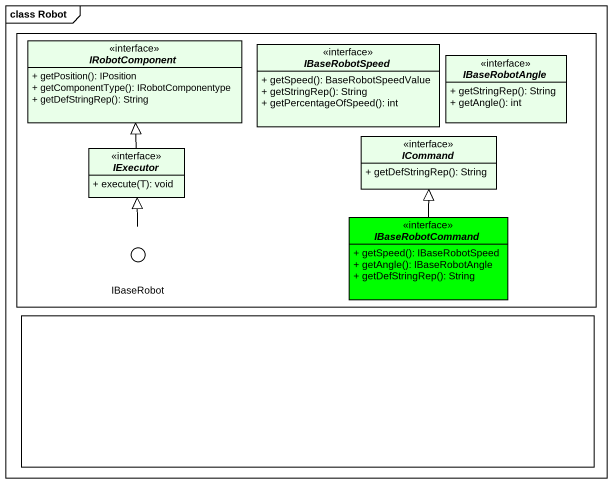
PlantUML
@startuml
mainframe class Robot
allowmixing
hide circle
hide empty members
skinparam classAttributeIconSize 0
rectangle " " as rectangle1 {
  interface IRobotComponent <<interface>> #E9FFE9 {
    + getPosition(): IPosition
    + getComponentType(): IRobotComponentype
    + getDefStringRep(): String
  }
  interface IBaseRobotSpeed <<interface>> #E9FFE9 {
    + getSpeed(): BaseRobotSpeedValue
    + getStringRep(): String
    + getPercentageOfSpeed(): int
  }
  interface IBaseRobotAngle <<interface>> #E9FFE9 {
    + getStringRep(): String
    + getAngle(): int
  }
  interface IExecutor <<interface>> #E9FFE9 {
    + execute(T): void
  }
  interface ICommand <<interface>> #E9FFE9 {
    + getDefStringRep(): String
  }
  interface IBaseRobotCommand <<interface>> #00FF00 {
    + getSpeed(): IBaseRobotSpeed
    + getAngle(): IBaseRobotAngle
    + getDefStringRep(): String
  }
}
() IBaseRobot <<interface>> #00FF00
rectangle " " as rectangle2
rectangle1 -left- IBaseRobot
IExecutor -up-|> IRobotComponent
IBaseRobot -up-|> IExecutor
IBaseRobotCommand -up-|> ICommand
@enduml
